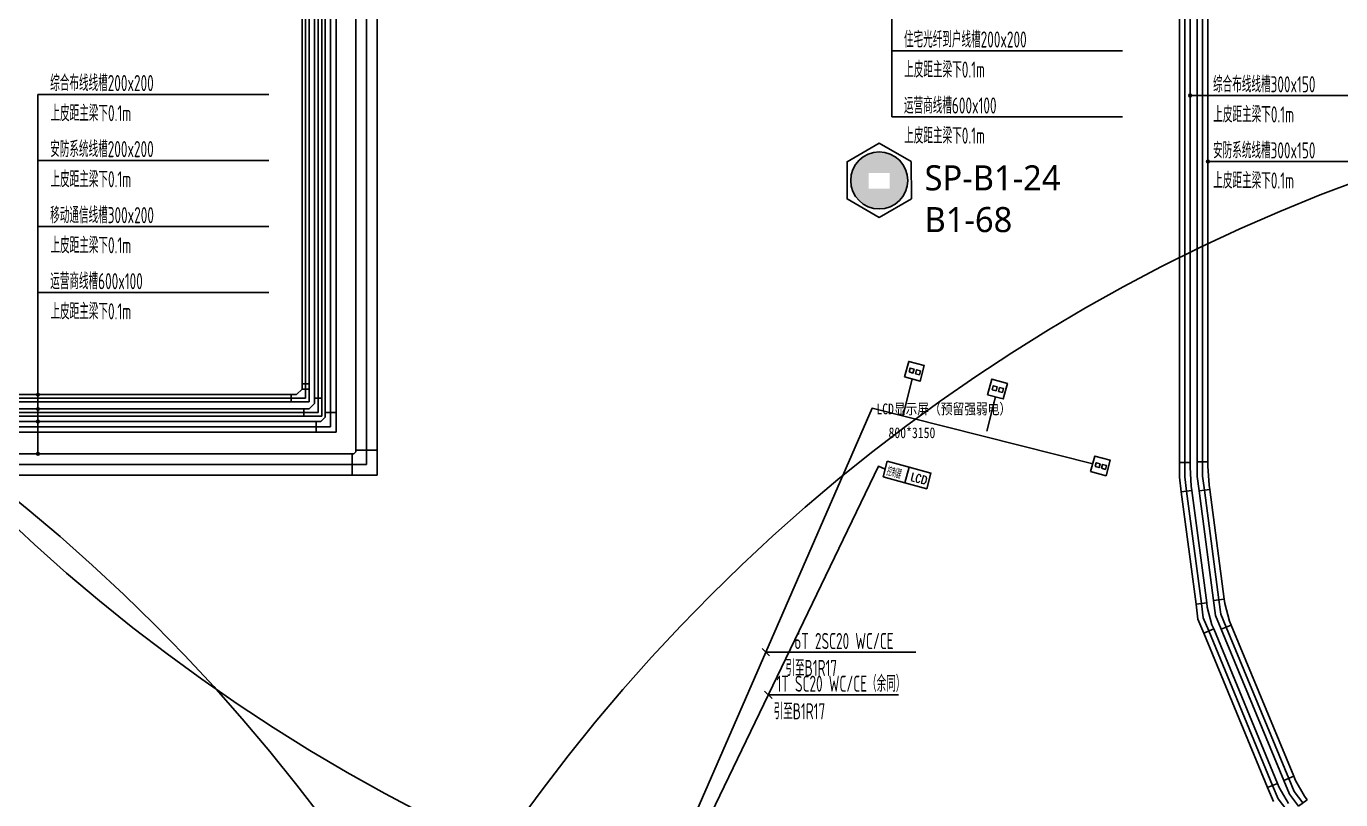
# Model space of a CAD drawing. Extents: x 0 to 3879896, y -114000 to 391286.
# Drawn here: x 2166973 to 2203680, y 258257 to 279859 of the extents above; entities that cross this region are included whole.
import ezdxf

# ---------------------------------------------------------------- set-up
doc = ezdxf.new("R2010")
doc.units = 0
doc.header["$LTSCALE"] = 1000
doc.header["$MEASUREMENT"] = 0
for name, color, linetype in [('20170912广田意见修改', 1, 'CONTINUOUS'), ('AP', 7, 'CONTINUOUS'), ('CABLETRAY_DOTE', 5, 'CONTINUOUS'), ('CABLETRAY_WEAK', 6, 'CONTINUOUS'), ('rd-tbk', 1, 'CONTINUOUS'), ('rd-tbn', 7, 'CONTINUOUS'), ('T-BSA TEXT', 7, '485_LINE'), ('T-C-CHANNELS', 30, 'CONTINUOUS'), ('T-DIFFUSE', 1, 'CONTINUOUS'), ('T-I-CHANNELS', 2, 'CONTINUOUS'), ('T-METER DATA', 150, 'C_LINE'), ('T-SYSTEM BLOCK', 4, 'CONTINUOUS'), ('T-TEXT', 7, 'CONTINUOUS'), ('T-铁塔', 3, 'CONTINUOUS'), ('WALL', 2, 'CONTINUOUS'), ('地面灯箱字体', 7, 'CONTINUOUS')]:
    doc.layers.add(name, color=color, linetype=linetype)
doc.styles.add('GBSTYLE', font='gbxwxt.shx', dxfattribs={"width": 0.6, "bigfont": 'gbhzfs.shx'})
doc.styles.add('HZF', font='txtd.shx', dxfattribs={"width": 0.8, "bigfont": 'hztxt.shx'})
doc.styles.get("Standard").update_dxf_attribs({"font": 'GBENOR', "bigfont": 'GBCBIG'})
doc.styles.add('黑體', font='simhei.ttf', dxfattribs={"width": 0.8})
doc.linetypes.add('485_LINE', pattern='A,25.7,-3.58,["485",Standard,S=2.54,R=0,X=-3.2,Y=-1.27],-3.85', length=33.13)
doc.linetypes.add('C_LINE', pattern='A,25.7,-2.08,["C",Standard,S=2.54,R=0,X=-0.54,Y=-1.27],-2.35', length=30.13)

# ---------------------------------------------------------------- blocks, each defined once
blk = doc.blocks.new('DS2')
at = {"layer": 'T-SYSTEM BLOCK'}
for points in [[(-225, -450), (225, -450), (225, 0), (-225, 0)], [(-138, -281), (-26, -281), (-26, -169), (-138, -169)], [(46, -281), (158, -281), (158, -169), (46, -169)]]:
    blk.add_lwpolyline(points, close=True, dxfattribs=at)
blk = doc.blocks.new('T901B')
at = {"layer": 'rd-tbk'}
blk.add_lwpolyline([(-350, 0), (350, 0), (350, 500), (-350, 500)], close=True, dxfattribs=at)
at = {"layer": 'rd-tbn', "color": 7, "style": 'HZF', "width": 0.8}
blk.add_text('LCD', height=250, dxfattribs=at).set_placement((-215, 116))
blk = doc.blocks.new('信息发布网络控制器')
at = {"layer": 'T-DIFFUSE'}
for p, q in [((-420, 600), (-420, 0)), ((420, 600), (-420, 600)), ((420, 0), (420, 600)), ((-420, 0), (420, 0))]:
    blk.add_line(p, q, dxfattribs=at)
at = {"layer": 'T-DIFFUSE', "color": 7, "style": 'GBSTYLE', "width": 0.6}
blk.add_text('控制器', height=300, dxfattribs=at).set_placement((-329, 92))
blk = doc.blocks.new('A$C7B3708B5')
at = {"layer": 'T-TEXT', "linetype": 'ByBlock'}
h = blk.add_hatch(color=256, dxfattribs=at)
edge = h.paths.add_edge_path()
edge.add_arc((69945, 9403), 37.5, 0, 360)
h = blk.add_hatch(color=256, dxfattribs=at)
edge = h.paths.add_edge_path()
edge.add_arc((70445, 7559), 37.5, 0, 360)
h = blk.add_hatch(color=256, dxfattribs=at)
edge = h.paths.add_edge_path()
edge.add_arc((37770, 1050), 37.5, 0, 360)
h = blk.add_hatch(color=256, dxfattribs=at)
edge = h.paths.add_edge_path()
edge.add_arc((37770, 650), 37.5, 0, 360)
h = blk.add_hatch(color=256, dxfattribs=at)
edge = h.paths.add_edge_path()
edge.add_arc((37770, 300), 37.5, 0, 360)
h = blk.add_hatch(color=256, dxfattribs=at)
edge = h.paths.add_edge_path()
edge.add_arc((37770, -600), 37.5, 0, 360)
at = {"layer": 'CABLETRAY_DOTE'}
for p, q in [((45244, 18630), (45244, 1200)), ((69795, 18630), (69795, -849)), ((45594, 18180), (45594, 950)), ((70295, 18080), (70295, -823)), ((46944, 17280), (46944, -500)), ((45244, 1350), (45244, 950)), ((44844, 950), (10194, 950)), ((45244, 950), (44844, 950)), ((45594, 950), (45594, 550)), ((10594, 550), (45194, 550)), ((45594, 550), (45194, 550)), ((46944, -500), (46944, -900)), ((46544, -900), (0, -900)), ((46944, -900), (46544, -900)), ((69795, -849), (69795, -1249)), ((70295, -1223), (70295, -823)), ((69795, -1249), (69847, -1646)), ((70347, -1619), (70295, -1223)), ((69847, -1646), (70260, -4785)), ((70347, -1619), (70750, -4680)), ((70802, -5077), (70750, -4680)), ((70260, -4785), (70313, -5181)), ((70955, -5447), (70802, -5077)), ((70313, -5181), (70465, -5551)), ((72699, -9668), (70955, -5447)), ((70465, -5551), (72250, -9869)), ((72250, -9869), (72402, -10239)), ((72852, -10037), (72699, -9668)), ((72402, -10239), (72646, -10556)), ((73095, -10355), (72852, -10037))]:
    blk.add_line(p, q, dxfattribs=at)
at = {"layer": 'CABLETRAY_DOTE', "linetype": 'ByBlock'}
for p, q in [((45944, 550), (45944, 17730)), ((45944, 550), (45944, 150)), ((45544, 150), (10994, 150)), ((45944, 150), (45544, 150))]:
    blk.add_line(p, q, dxfattribs=at)
at = {"layer": 'CABLETRAY_WEAK'}
for p, q in [((45494, 950), (45494, 18180)), ((45694, 18180), (45694, 950)), ((70145, -823), (70145, 18080)), ((70445, 18080), (70445, -823)), ((45344, 650), (45494, 800)), ((45694, 950), (45494, 950)), ((45494, 800), (45494, 950)), ((45494, 950), (45694, 950)), ((45694, 950), (45694, 450)), ((10594, 650), (45194, 650)), ((45194, 450), (10594, 450)), ((45194, 650), (45194, 450)), ((45194, 450), (45194, 650)), ((45194, 650), (45344, 650)), ((45694, 450), (45194, 450)), ((70445, -823), (70145, -823)), ((70145, -1233), (70145, -823)), ((70145, -823), (70445, -823)), ((70445, -823), (70445, -948)), ((70445, -948), (70479, -1476)), ((70198, -1639), (70145, -1233)), ((70198, -1639), (70496, -1600)), ((70496, -1600), (70198, -1639)), ((70601, -4700), (70198, -1639)), ((70479, -1476), (70496, -1600)), ((70496, -1600), (70899, -4661)), ((70899, -4661), (70601, -4700)), ((70601, -4700), (70899, -4661)), ((70656, -5116), (70601, -4700)), ((70899, -4661), (70915, -4785)), ((70816, -5504), (70656, -5116)), ((70915, -4785), (71046, -5274)), ((70816, -5504), (71094, -5389)), ((71094, -5389), (70816, -5504)), ((72561, -9725), (70816, -5504)), ((71046, -5274), (71094, -5389)), ((71094, -5389), (72838, -9610)), ((72561, -9725), (72838, -9610)), ((72838, -9610), (72561, -9725)), ((72721, -10113), (72561, -9725)), ((72838, -9610), (72886, -9726)), ((72886, -9726), (73138, -10164)), ((72976, -10446), (72721, -10113)), ((73214, -10264), (72976, -10446)), ((73138, -10164), (73214, -10264))]:
    blk.add_line(p, q, dxfattribs=at)
at = {"layer": 'T-C-CHANNELS'}
for p, q in [((46644, -500), (46644, 17280)), ((47244, 17280), (47244, -500)), ((0, -600), (46544, -600)), ((46544, -600), (46544, -1200)), ((46544, -1200), (46544, -600)), ((46544, -600), (46594, -600)), ((46594, -600), (46644, -550)), ((47244, -500), (46644, -500)), ((46644, -550), (46644, -500)), ((46644, -500), (47244, -500)), ((47244, -500), (47244, -1200)), ((46544, -1200), (0, -1200)), ((47244, -1200), (46544, -1200))]:
    blk.add_line(p, q, dxfattribs=at)
at = {"layer": 'T-I-CHANNELS'}
for p, q in [((45144, 1200), (45144, 18630)), ((45344, 18630), (45344, 1200)), ((69645, -849), (69645, 18630)), ((69945, 18630), (69945, -849)), ((44994, 1050), (45144, 1200)), ((45144, 1200), (45144, 1350)), ((45144, 1350), (45344, 1350)), ((45344, 1200), (45144, 1200)), ((45344, 1350), (45344, 850)), ((10194, 1050), (44844, 1050)), ((44844, 850), (10194, 850)), ((44844, 1050), (44844, 850)), ((44844, 850), (44844, 1050)), ((44844, 1050), (44994, 1050)), ((45344, 850), (44844, 850)), ((69945, -849), (69645, -849)), ((69645, -849), (69645, -1259)), ((69945, -849), (69645, -849)), ((69945, -974), (69945, -849)), ((69979, -1502), (69945, -974)), ((69645, -1259), (69698, -1665)), ((69698, -1665), (69996, -1626)), ((69698, -1665), (69996, -1626)), ((70112, -4804), (69698, -1665)), ((69996, -1626), (69979, -1502)), ((69996, -1626), (70409, -4765)), ((70409, -4765), (70112, -4804)), ((70409, -4765), (70112, -4804)), ((70425, -4889), (70409, -4765)), ((70112, -4804), (70166, -5220)), ((70556, -5378), (70425, -4889)), ((70166, -5220), (70327, -5608)), ((70327, -5608), (70604, -5494)), ((70327, -5608), (70604, -5494)), ((70604, -5494), (70556, -5378)), ((70604, -5494), (72388, -9812)), ((72111, -9926), (70327, -5608)), ((72388, -9812), (72111, -9926)), ((72388, -9812), (72111, -9926)), ((72436, -9927), (72388, -9812)), ((72111, -9926), (72271, -10314)), ((72689, -10366), (72436, -9927))]:
    blk.add_line(p, q, dxfattribs=at)
at = {"layer": 'T-TEXT', "linetype": 'ByBlock'}
for p, q in [((61613, 19180, 0), (61613, 8811, 0)), ((61613, 10656, 0), (68060, 10656, 0)), ((37770, 9438, 0), (37770, -600)), ((37770, 9438, 0), (44217, 9438, 0)), ((69945, 9403, 0), (75422, 9403, 0)), ((61613, 8811, 0), (68060, 8811, 0)), ((37770, 7594, 0), (44217, 7594, 0)), ((70445, 7559, 0), (75422, 7559, 0)), ((37770, 5749, 0), (44217, 5749, 0)), ((37770, 3905, 0), (44217, 3905, 0))]:
    blk.add_line(p, q, dxfattribs=at)
for centre in [(69945, 9403, 0), (70445, 7559, 0), (37770, 1050), (37770, 650), (37770, 300), (37770, -600)]:
    blk.add_circle(centre, 37.5, dxfattribs=at)
at = {"layer": 'T-铁塔', "linetype": 'ByBlock'}
for p, q in [((45794, 550), (45794, 17730)), ((46094, 17730), (46094, 550)), ((45669, 300), (45794, 425)), ((46094, 550), (45794, 550)), ((45794, 425), (45794, 550)), ((45794, 550), (46094, 550)), ((46094, 550), (46094, 0)), ((10994, 300), (45544, 300)), ((45544, 0), (10994, 0)), ((45544, 300), (45544, 0)), ((45544, 0), (45544, 300)), ((45544, 300), (45669, 300)), ((46094, 0), (45544, 0))]:
    blk.add_line(p, q, dxfattribs=at)
at = {"layer": 'T-TEXT', "linetype": 'ByBlock', "style": 'GBSTYLE', "width": 0.7}
for s, p in [('住宅光纤到户线槽200x200', (61955, 10745, 0)), ('上皮距主梁下0.1m', (61963, 9905, 0)), ('综合布线线槽200x200', (38112, 9528, 0)), ('综合布线线槽300x150', (70587, 9493, 0)), ('上皮距主梁下0.1m', (38120, 8687, 0)), ('运营商线槽600x100', (61955, 8901, 0)), ('上皮距主梁下0.1m', (70594, 8652, 0)), ('上皮距主梁下0.1m', (61963, 8060, 0)), ('安防系统线槽200x200', (38112, 7683, 0)), ('安防系统线槽300x150', (70587, 7648, 0)), ('上皮距主梁下0.1m', (38120, 6842, 0)), ('上皮距主梁下0.1m', (70594, 6807, 0)), ('移动通信线槽300x200', (38112, 5838, 0)), ('上皮距主梁下0.1m', (38120, 4998, 0)), ('运营商线槽600x100', (38112, 3994, 0)), ('上皮距主梁下0.1m', (38120, 3153, 0))]:
    blk.add_text(s, height=450, dxfattribs=at).set_placement(p)
blk = doc.blocks.new('A$C2B985C24')
at = {"layer": '地面灯箱字体', "color": 9, "style": '黑體', "width": 0.8}
for s, p in [('LCD显示屏（预留强弱电）', (-4332, 4530, 0)), ('800*3150', (-3991, 3864, 0))]:
    blk.add_text(s, height=300, rotation=0, dxfattribs=at).set_placement(p)

msp = doc.modelspace()

# ---------------------------------------------------------------- hatches: boundary and pattern name
at = {"layer": 'WALL', "linetype": 'ByBlock'}
h = msp.add_hatch(dxfattribs=at)
h.set_pattern_fill('ESCHER', color=3)
h.set_pattern_definition([(60, (-686455.29, -2126212.468), (-30.47999999, -7e-09), [27.94, -2.54]), (180, (-686455.29, -2126212.468), (15.24, -26.3964543), [27.94, -2.54]), (300, (-686455.29, -2126212.468), (30.47999999, -7e-09), [27.94, -2.54]), (60, (-686452.75, -2126212.468), (-30.47999999, -7e-09), [5.08, -25.4]), (300, (-686452.75, -2126212.468), (30.47999999, -7e-09), [5.08, -25.4]), (60, (-686456.56, -2126210.268), (-30.47999999, -7e-09), [5.08, -25.4]), (180, (-686456.56, -2126210.268), (15.24, -26.3964543), [5.08, -25.4]), (300, (-686456.56, -2126214.668), (30.47999999, -7e-09), [5.08, -25.4]), (180, (-686456.56, -2126214.668), (15.24, -26.3964543), [5.08, -25.4]), (60, (-686465.45, -2126212.468), (-30.47999999, -7e-09), [5.08, -25.4]), (300, (-686465.45, -2126212.468), (30.47999999, -7e-09), [5.08, -25.4]), (60, (-686450.21, -2126221.267), (-30.47999999, -7e-09), [5.08, -25.4]), (180, (-686450.21, -2126221.267), (15.24, -26.3964543), [5.08, -25.4]), (300, (-686450.21, -2126203.67), (30.47999999, -7e-09), [5.08, -25.4]), (180, (-686450.21, -2126203.67), (15.24, -26.3964543), [5.08, -25.4]), (0, (-686450.21, -2126208.069), (-15.24, 26.3964543), [17.78, -12.7]), (0, (-686450.21, -2126216.867), (-15.24, 26.3964543), [17.78, -12.7]), (120, (-686454.02, -2126205.87), (-30.47999999, 7e-09), [17.78, -12.7]), (120, (-686461.64, -2126210.268), (-30.47999999, 7e-09), [17.78, -12.7]), (240, (-686461.64, -2126214.668), (15.23999999, -26.3964543), [17.78, -12.7]), (240, (-686454.02, -2126219.067), (15.23999999, -26.3964543), [17.78, -12.7])])
h.paths.add_polyline_path([(2189996.5, 275553.7, 1), (2191588.4, 275553.7, 1)])
h.paths.add_polyline_path([(2191086.9, 275758.6), (2191086.9, 275324.1), (2190498.8, 275324.1), (2190498.8, 275758.6)], flags=16)

# ---------------------------------------------------------------- linework, layer by layer
at = {"layer": 'T-BSA TEXT', "linetype": 'ByBlock'}
for p, q in [((2187519.8, 262484.1, 0), (2187732, 262272, 0)), ((2187625.9, 262378, 0), (2191818.1, 262378, 0)), ((2187586.7, 261292.3, 0), (2187798.9, 261080.2, 0)), ((2187692.8, 261186.3, 0), (2191331.7, 261186.3, 0))]:
    msp.add_line(p, q, dxfattribs=at)
at = {"layer": 'T-DIFFUSE', "elevation": 0}
msp.add_lwpolyline([(2190957.9, 267493.4), (2190770.1, 267571.1), (2184615.5, 254801.4), (2177830.8, 254801.4)], dxfattribs=at)
at = {"layer": 'T-METER DATA', "color": 1, "linetype": 'ByBlock'}
for centre in [(2200820.3, 302395.7), (2221441.9, 228615.9), (2135196, 227796.6)]:
    msp.add_circle(centre, 50000, dxfattribs=at)
at = {"layer": 'T-SYSTEM BLOCK'}
msp.add_line((2191715.7, 270004.6, 0), (2191455.8, 268973.6, 0), dxfattribs=at)
at = {"layer": 'T-SYSTEM BLOCK', "elevation": 0}
for points in [[(2194037.7, 269509.7), (2193795.1, 268547.7)], [(2196753.2, 267638.1), (2190593.5, 269191), (2184658.2, 255565.1), (2177830.8, 255565.1)]]:
    msp.add_lwpolyline(points, dxfattribs=at)
at = {"layer": 'WALL', "color": 3, "linetype": 'ByBlock'}
msp.add_lwpolyline([(2191690.4, 275042.8), (2191687.8, 276078.4), (2190789.6, 276594), (2189894, 276073.9), (2189896.6, 275038.3), (2190794.8, 274522.7)], close=True, dxfattribs=at)
msp.add_circle((2190792.5, 275553.7), 796, dxfattribs=at)

# ---------------------------------------------------------------- block references
at = {"layer": '20170912广田意见修改'}
msp.add_blockref('A$C7B3708B5', (2129528.4, 268520.4, 0), dxfattribs=at)
at = {"layer": 'T-DIFFUSE', "ltscale": 0.1}
msp.add_blockref('A$C2B985C24', (2195043.9, 264492.4, 0), dxfattribs=at)
for name, p, xscale, yscale, zscale, rotation in [('信息发布网络控制器', (2191202.9, 267193.7, 0), 0.7500000001168008, 0.7500000001168008, 0.7500000001168008, 344.8059745809908), ('T901B', (2191811.9, 267025.7, 0), 0.9050000000414374, 0.9050000000414374, 0.9050000000414374, 344.8059745798146)]:
    msp.add_blockref(name, p, dxfattribs=dict(at, xscale=xscale, yscale=yscale, zscale=zscale, rotation=rotation))
at = {"layer": 'T-SYSTEM BLOCK', "rotation": 344.8184474251843}
for p in [(2191833.6, 270438.9, 0), (2194155.5, 269944, 0), (2197029.2, 267796.3, 0)]:
    msp.add_blockref('DS2', p, dxfattribs=at)

# ---------------------------------------------------------------- texts
at = {"layer": 'AP', "color": 3, "insert": (2192057.9, 275976.5), "char_height": 700, "attachment_point": 1}
msp.add_mtext_dynamic_manual_height_columns('{\\fMicrosoft YaHei|b0|i0|c134|p34;SP-B1-24\\P\\C1;B1-68}', width=3709.59, gutter_width=12.5, heights=[0], dxfattribs=at)
at = {"layer": 'T-BSA TEXT', "linetype": 'ByBlock', "style": 'GBSTYLE', "width": 0.7}
for s, p in [('6T 2SC20 WC/CE', (2188421.5, 262464.1, 0)), ('引至B1R17', (2188173.4, 261711.4, 0)), ('1T SC20 WC/CE（余同）', (2187923.1, 261272.3, 0)), ('引至B1R17', (2187842.2, 260501.7, 0))]:
    msp.add_text(s, height=450, dxfattribs=at).set_placement(p)

doc.saveas('drawing.dxf')
